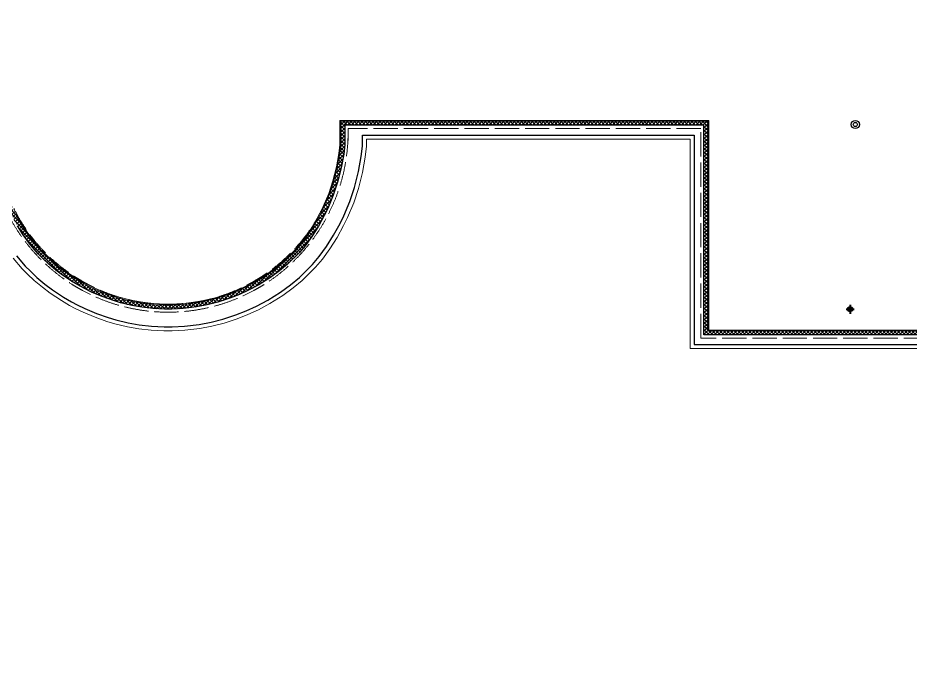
# Model space of a CAD drawing. Header units: millimetres. Extents: x -222892 to 671268, y 0 to 135099.
# Drawn here: x 633118 to 655239, y 53530 to 69387 of the extents above; entities that cross this region are included whole.
import ezdxf
from ezdxf import colors
from ezdxf.entities.mleader import LeaderData, LeaderLine
from ezdxf.math import Vec2, Vec3

# ---------------------------------------------------------------- set-up
doc = ezdxf.new("R2010")
doc.units = ezdxf.units.MM
doc.linetypes.add('ACAD_ISO02W100', pattern=[15, 12, -3])
for name, color, linetype in [('_TEXT', 7, 'Continuous'), ('АР_Парапет', 142, 'Continuous'), ('Аэратор', 20, 'Continuous')]:
    doc.layers.add(name, color=color, linetype=linetype)
for name, color, linetype, lineweight in [('_ВК-К1', 14, 'Continuous', 40), ('АР_Навесной фасад', 190, 'Continuous', 5), ('АР_Штрих утеплитель', 24, 'Continuous', 5), ('пунктир', 251, 'Continuous', 5)]:
    doc.layers.add(name, color=color, linetype=linetype, lineweight=lineweight)
doc.styles.add('ISOCPEUR', font='isocpeur.ttf', dxfattribs={"width": 0.85})

# ---------------------------------------------------------------- blocks, each defined once
blk = doc.blocks.new('A$C1c8ff280')
at = {"layer": 'пунктир', "color": 2, "linetype": 'ACAD_ISO02W100', "ltscale": 50}
for points in [[(36320.77601628099, -64340.64828543851), (36320.77601628099, -63955.0000000094), (27550.06160797121, -63955.0000000092), (27550.06160797121, -69145.00000000992), (19430.05542900361, -69145.00000000992), (19430.30065205676, -75494.99999053983), (6330.061607971031, -75494.99999053983), (6329.686629097501, -65785.00000000998), (12680.06160766236, -65785.00000000995), (12680.06164217566, -47915.00241618491), (23295.06160797167, -47914.99996259548), (23295.06160797115, -43949.99999999034), (58095.06160797196, -43950.00000000966), (58095.06160797039, -47915.00000000391), (68595.0616079712, -47915.00000000396), (68595.0616079712, -65785.0000000099), (74945.43166319432, -65785.0000000099), (74945.43166319432, -75495.00000000978), (61845.06160797144, -75495.00000000981), (61845.06160797144, -69145.00000000981), (53965.06160797121, -69145.00000000992), (53965.06160797121, -63955.00000000981), (45230.90508594335, -63955.00000000952), (45230.90508594202, -64249.91821548378)], [(36520.77601628099, -64268.54712701042), (36520.77601628099, -63755.0000000094), (27350.06160797121, -63755.0000000092), (27350.06160797121, -68945.00000000992), (19230.04770529375, -68945.00000000992), (19230.2929283469, -75294.99999053983), (6530.053884559427, -75294.99999053983), (6529.694352807361, -65985.00000000998), (12880.06160727609, -65985.00000000995), (12880.06164178939, -48115.00237038764), (23595.06160797144, -48114.9999167982), (23595.06160797144, -44250.00000000003), (57795.06160797237, -44250.00000001912), (57795.06160797027, -48115.0000000039), (68395.0616079712, -48115.00000000396), (68395.0616079712, -65985.0000000099), (74745.43166319432, -65985.0000000099), (74745.43166319432, -75295.00000000978), (62045.06160797144, -75295.00000000981), (62045.06160797144, -68945.00000000981), (54165.06160797121, -68945.00000000992), (54165.06160797121, -63755.00000000981), (45030.90508594422, -63755.00000000952)], [(45030.90508594422, -63755.00000000952), (45030.90508594186, -64283.31245733052)]]:
    blk.add_lwpolyline(points, dxfattribs=at)
for centre, radius, start, end in [((40775.84055111261, -64040.23209658574), 4264.613879883993, 176.1649976168793, 3.835002383119169), ((40775.84055111217, -64046.83777388417), 4456.011017291232, 178.8190582545749, 1.180941745423649)]:
    blk.add_arc(centre, radius, start, end, dxfattribs=at)
blk = doc.blocks.new('_DotSmall')
at = {"color": 0, "linetype": 'ByBlock', "const_width": 0.5}
blk.add_lwpolyline([(-0.0625, 0, 1), (0.0625, 0, 1)], format="xyb", close=True, dxfattribs=at)

msp = doc.modelspace()

# ---------------------------------------------------------------- hatches: boundary and pattern name
at = {"layer": 'АР_Штрих утеплитель', "ltscale": 500}
h = msp.add_hatch(dxfattribs=at)
h.set_pattern_fill('ANSI37', color=256, scale=20)
h.set_pattern_definition([(45, (0, 0), (-44.90128060534577, 44.90128060534577), []), (135, (0, 0), (-44.90128060534577, -44.90128060534576), [])])
h.paths.add_polyline_path([(623063.6052688623, 86470.6815386254), (622249.1253591576, 86470.68153862585), (622192.2139933212, 86370.68153862588), (623063.6052688623, 86370.6815386254)])
h.paths.add_polyline_path([(622249.1253591576, 86470.68153862585), (620063.6052688621, 86470.68153862708), (620063.6052688621, 86370.68153862708), (622192.2139933212, 86370.68153862588)])
h.paths.add_polyline_path([(620063.6052688621, 86470.68153862708), (619657.4116043465, 86470.6815386273), (619657.4116043465, 86370.6815386273), (620063.6052688621, 86370.68153862708)])
h.paths.add_polyline_path([(619657.4116043465, 86470.6815386273), (619537.4174099083, 86470.68153862737), (619537.4174099083, 86350.68245835244), (619637.4174099083, 86350.68245835244), (619637.4174099083, 86370.68153862731), (619657.4116043465, 86370.6815386273)])
h.paths.add_polyline_path([(619637.4174099083, 86350.68245835244), (619537.4174099083, 86350.68245835244), (619537.4174099083, 82608.85543509021), (619637.4174099083, 82507.5684298332)], flags=17)
h.paths.add_polyline_path([(623612.4116043465, 86470.6815386251), (623063.6052688623, 86470.6815386254), (623063.6052688623, 86370.6815386254), (623612.4116043465, 86370.68153862508)])
h.paths.add_polyline_path([(626063.6052688623, 86470.68153862371), (623612.4116043465, 86470.6815386251), (623612.4116043465, 86370.68153862508), (626063.6052688623, 86370.68153862371)])
edge = h.paths.add_edge_path()
edge.add_line((653977.4174099092, 86470.68153860813), (626063.6052688622, 86470.68153862371))
edge.add_line((626063.6052688623, 86470.68153862371), (626063.6052688623, 86370.68153862371))
edge.add_line((626063.6052688623, 86370.68153862371), (653877.4174099092, 86370.68153860819))
edge.add_line((653877.4174099092, 86370.68153860819), (653877.4174099071, 82505.68153862341))
edge.add_line((653877.4174099071, 82505.68153862341), (664477.417409908, 82505.6815386234))
edge.add_line((664477.417409908, 82505.6815386234), (664477.417409908, 64635.68153861743))
edge.add_line((664477.417409908, 64635.68153861743), (670827.7874651311, 64635.68153861743))
edge.add_line((670827.7874651311, 64635.68153861743), (670827.7874651311, 55285.68153861754))
edge.add_line((670827.7874651311, 55285.68153861754), (658087.4174099083, 55285.68153861751))
edge.add_line((658087.4174099083, 55285.68153861751), (658087.4174099083, 61635.68153861751))
edge.add_line((658087.4174099083, 61635.68153861751), (650207.417409908, 61635.6815386174))
edge.add_line((650207.417409908, 61635.6815386174), (650207.417409908, 66825.68153861751))
edge.add_line((650207.417409908, 66825.68153861751), (641113.2608878809, 66825.6815386178))
edge.add_line((641113.260887881, 66825.6815386178), (641113.2608878785, 66244.51298391708))
edge.add_line((641113.2608878785, 66244.51298391708), (641093.76899035, 66068.15787741731))
edge.add_line((641093.76899035, 66068.15787741731), (641080.0534144547, 65984.21308196826))
edge.add_line((641080.0534144547, 65984.21308196826), (641077.179248659, 65968.0364578453))
edge.add_line((641077.1792486589, 65968.0364578453), (641014.5571596663, 65639.48140618212))
edge.add_line((641014.5571596664, 65639.48140618212), (640938.6159357675, 65342.6515780878))
edge.add_line((640938.6159357675, 65342.6515780878), (640790.0149149803, 64925.91470302198))
edge.add_arc((636799.0573051323, 66451.51196492428), 4272.60923197132, 319.1831394445022, 339.0799713960241, ccw=False)
edge.add_arc((632500.2766001348, 71117.22090756567), 10600.20692289042, 314.0796633179526, 315.2821871027939, ccw=False)
edge.add_arc((636869.002159182, 66599.1036444798), 4315.376565202693, 292.2307602826674, 314.14190856120695, ccw=False)
edge.add_arc((636849.0083586972, 66605.06870268454), 4328.493142819808, 269.8622215125286, 292.44587089317577, ccw=False)
edge.add_arc((636844.190995232, 66682.85779861562), 4406.273271465545, 249.96787676068982, 269.927294987216, ccw=False)
edge.add_arc((636786.6539033884, 66565.2989577799), 4276.139726722715, 225.7695174338346, 250.15260462402318, ccw=False)
edge.add_arc((636927.529763581, 66545.97437875067), 4362.061346239897, 193.651036439122, 224.2663972024431, ccw=False)
edge.add_arc((635149.4169183117, 66232.577300327), 2562.800152497137, 185.5765645076272, 196.2252608037404, ccw=False)
edge.add_line((632598.7459076447, 65983.535101127), (632580.9388629313, 66113.85875450993))
edge.add_line((632580.9388629312, 66113.85875450993), (632563.1318182178, 66244.18240789286))
edge.add_line((632563.1318182179, 66244.18240789286), (632563.1318182179, 66825.68153861792))
edge.add_line((632563.1318182179, 66825.68153861792), (623432.4174099081, 66825.68153861794))
edge.add_line((623432.417409908, 66825.68153861794), (623432.417409908, 61635.6815386174))
edge.add_line((623432.417409908, 61635.6815386174), (615312.4042860814, 61635.5137439777))
edge.add_line((615312.4042860814, 61635.5137439777), (615312.5268911282, 58460.68154335245))
edge.add_line((615312.5268911282, 58460.68154335245), (615312.6495026548, 55285.68154808749))
edge.add_line((615312.6495026548, 55285.68154808749), (602572.4104608988, 55285.62817069834))
edge.add_line((602572.4104608987, 55285.62817069834), (602572.3344077418, 64635.68153861734))
edge.add_line((602572.3344077419, 64635.68153861734), (608922.4174092517, 64635.68153861737))
edge.add_line((608922.4174092517, 64635.68153861737), (608922.4174248371, 82505.67916365997))
edge.add_line((608922.4174248371, 82505.67916365997), (619637.4174099084, 82505.6816172494))
edge.add_line((619637.4174099083, 82505.6816172494), (619537.4174099083, 82605.68159435077))
edge.add_line((619537.4174099083, 82605.68159435077), (608822.4174019383, 82605.67914076132))
edge.add_line((608822.4174019385, 82605.67914076132), (608822.4174094448, 64735.68153861737))
edge.add_line((608822.4174094447, 64735.68153861737), (602472.3341672329, 64735.68153861734))
edge.add_line((602472.334167233, 64735.68153861734), (602472.4143205433, 55185.68154808749))
edge.add_line((602472.4143205432, 55185.68154808749), (615412.6533645097, 55185.68154808749))
edge.add_line((615412.6533645098, 55185.68154808749), (615412.4081423951, 61535.65723645099))
edge.add_line((615412.4081423951, 61535.65723645099), (623532.417409908, 61535.6815386174))
edge.add_line((623532.417409908, 61535.6815386174), (623532.417409908, 66725.68153861794))
edge.add_line((623532.417409908, 66725.68153861794), (632463.1318182178, 66725.68153861792))
edge.add_line((632463.1318182179, 66725.68153861792), (632463.1318182179, 66237.38214633474))
edge.add_line((632463.1318182179, 66237.38214633474), (632481.2694900231, 66104.63874665392))
edge.add_line((632481.2694900231, 66104.63874665392), (632499.4071618284, 65971.89534697308))
edge.add_arc((635326.6379584477, 66262.91920259573), 2842.16974543989, 185.8770996547831, 196.0224841014825)
edge.add_arc((636930.3713071374, 66548.02363955732), 4465.481490777598, 193.8583776554555, 224.2985941120777)
edge.add_arc((636781.0283695234, 66555.79517357139), 4365.40556154587, 225.7406931018282, 250.0436620954086)
edge.add_arc((636843.7052063756, 66682.6060053674), 4506.020749146441, 249.8448917591521, 269.919974413896)
edge.add_arc((636840.304747042, 66644.65115889936), 4468.062444187786, 269.9629000535144, 314.0106794589654)
edge.add_line((639944.6807429825, 63431.17458655762), (640092.8478963814, 63574.25794338986))
edge.add_arc((636425.9581353201, 66672.9154138307), 4800.808123524058, 319.8009537698853, 338.2229900568325)
edge.add_line((640884.1554555029, 64891.83841010251), (641034.5875123094, 65314.31646063989))
edge.add_line((641034.5875123094, 65314.31646063989), (641126.2605818344, 65672.63701528657))
edge.add_line((641126.2605818345, 65672.63701528657), (641178.5599443379, 65966.99273073398))
edge.add_line((641178.5599443379, 65966.99273073398), (641186.9269065805, 66014.08437849226))
edge.add_line((641186.9269065806, 66014.08437849226), (641213.2608878785, 66238.67021055266))
edge.add_line((641213.2608878785, 66238.67021055266), (641213.2608878806, 66725.6815386178))
edge.add_line((641213.2608878806, 66725.6815386178), (650107.4174099081, 66725.68153861751))
edge.add_line((650107.417409908, 66725.68153861751), (650107.417409908, 61535.6815386174))
edge.add_line((650107.417409908, 61535.6815386174), (657987.4174099083, 61535.68153861751))
edge.add_line((657987.4174099083, 61535.68153861751), (657987.4174099083, 55185.68153861751))
edge.add_line((657987.4174099083, 55185.68153861751), (670927.7874651311, 55185.68153861754))
edge.add_line((670927.7874651311, 55185.68153861754), (670927.7874651311, 64735.68153861743))
edge.add_line((670927.7874651311, 64735.68153861743), (664577.417409908, 64735.68153861743))
edge.add_line((664577.417409908, 64735.68153861743), (664577.417409908, 82605.68153862336))
edge.add_line((664577.417409908, 82605.68153862336), (653977.4174099071, 82605.68153862341))
edge.add_line((653977.4174099071, 82605.68153862341), (653977.4174099092, 86470.68153860813))

# ---------------------------------------------------------------- linework, layer by layer
at = {"layer": '_ВК-К1', "ltscale": 100}
for p, q in [((653625.9533390368, 62171.59882108161), (653829.868007136, 62171.59882108161)), ((653727.9106730863, 62284.0860094558), (653727.9106730863, 62059.11163270744))]:
    msp.add_line(p, q, dxfattribs=at)
msp.add_circle((653727.9106730863, 62171.59882108161), 55, dxfattribs=at)
at = {"layer": '_ВК-К1', "ltscale": 500}
msp.add_circle((653727.9106730863, 62171.59882108161), 55, dxfattribs=at)
at = {"layer": 'АР_Навесной фасад', "ltscale": 100}
msp.add_lwpolyline([(633002.7148620377, 63432.17631828709), (633223.1718112926, 63172.32337289176), (633358.3075448112, 63041.82431369978), (633519.8729622837, 62885.78179142001), (633724.8510225827, 62715.44075522503), (633915.0905218355, 62572.51399791711), (634197.370998113, 62384.8668568081), (634399.231881585, 62266.83843194135), (634539.9659735386, 62191.67543964271), (634732.7123251562, 62097.62075560038), (635031.4515523638, 61971.26288306778), (635322.0155203233, 61869.61156604757), (635519.3884117419, 61811.58429567215), (635830.8810642399, 61737.37984574644), (636109.805026598, 61688.48081866509), (636420.0306286784, 61652.80826887802), (636734.7877921124, 61636.68440530662), (636942.2212934666, 61636.39174153663), (637255.1403547286, 61652.56742748442), (637626.7315660489, 61697.45798452602), (637923.1032359658, 61753.71966627362), (638223.0311560549, 61829.66324747745), (638546.3737698882, 61934.2280854328), (638814.2747673758, 62039.7803630973), (639072.8775734357, 62158.99722448019), (639355.7999649902, 62310.62527188376), (639678.3011408246, 62513.79100480622), (639931.9634458455, 62699.37582872323), (640156.6721450612, 62885.20396475172), (640491.7876909613, 63208.82128569049), (640657.5122306142, 63413.61588629607), (640844.1243862056, 63670.36039752917), (641023.3035056638, 63951.4785721983), (641185.4243053603, 64245.07205961944), (641282.1502543134, 64443.76163590852), (641433.9482099367, 64806.96387625862), (641552.8340256377, 65161.30682642593), (641654.4072888657, 65558.32405521201), (641721.39317395, 65935.33970482979), (641753.260887881, 66207.11923440946), (641753.260887881, 66385.68153861762), (649767.417409908, 66385.68153861746), (649767.417409908, 61195.68153861734), (657647.4174099083, 61195.68153861746)], dxfattribs=at)
at = {"layer": 'АР_Парапет', "ltscale": 500}
for points in [[(657987.4174099083, 61535.68153861751), (650107.417409908, 61535.6815386174), (650107.417409908, 66725.68153861751), (641213.2608878806, 66725.6815386178), (641213.2608878785, 66238.67021055266), (641186.9269065806, 66014.08437849226), (641126.2605818345, 65672.63701528657), (641034.5875123094, 65314.31646063989), (640928.1954396057, 64997.21150834636), (640789.8687540549, 64666.24155630696), (640705.9861635852, 64493.93416063074), (640558.8012169267, 64227.38883229381), (640397.6209064929, 63974.50939634848), (640228.933838405, 63742.4265574231), (640092.8478963815, 63574.25794338986), (639796.5135895838, 63288.09122972539), (639600.1783339165, 63125.72717918047), (639374.5942299915, 62960.68497394649), (639084.0097015176, 62777.62573842413), (638832.0825986485, 62642.60915494978), (638602.0927752669, 62536.58298566208), (638364.1429869949, 62442.83140445326), (638073.5218554446, 62348.84827254657), (637806.3666051901, 62281.20293150689), (637543.8992285908, 62231.37746736757), (637209.0749639003, 62190.92858888203), (636928.3191545794, 62176.46139174923), (636748.6680023272, 62176.71485795963), (636465.05466166, 62191.18934435691), (636187.3399085151, 62223.12350224635), (635940.1729986349, 62266.45510171756), (635658.2080264166, 62333.62540411155), (635487.4363868446, 62383.8319549234), (635225.9872714912, 62475.29768997684), (634956.4617034525, 62589.29904724362), (634785.6519434256, 62672.64930459402), (634662.8098191428, 62738.25658931975), (634483.3623128582, 62843.17987187325), (634227.0002842289, 63013.59761523114), (634059.7980029301, 63139.21653230349), (633880.5118124634, 63288.20708970758), (633733.4439565516, 63430.24762967716), (633617.5878817451, 63542.12854024558), (633427.9722807088, 63765.6287410271), (633249.5335705976, 64012.21951261699), (633106.5348911525, 64237.51061242277)], [(633081.4662358656, 63493.92676694265), (633296.2118241612, 63240.80581150057), (633427.7733813773, 63113.75829419705), (633586.6579345393, 62960.30499480652), (633786.8782411653, 62793.91775098049), (633972.8515889454, 62654.19614927149), (634250.3323526955, 62469.73963737568), (634448.0426107624, 62354.13809071512), (634585.4633753696, 62280.74467389293), (634774.147395211, 62188.67229108988), (635067.4766855354, 62064.60266212506), (635352.6490141237, 61964.83756398749), (635545.0957477929, 61908.25857501278), (635851.1203113501, 61835.35674500036), (636124.1633380642, 61787.48872303199), (636428.3086981117, 61752.5153345494), (636737.4179284398, 61736.68079402905), (636939.7088722342, 61736.39538579046), (637246.5523497593, 61752.25700734703), (637611.3922442973, 61796.33196282999), (637901.4853413778, 61851.40175242793), (638195.3442485344, 61925.80862249025), (638512.6273286117, 62028.41388525143), (638774.981805874, 62131.78084875741), (639028.285911438, 62248.55498938203), (639305.4684347175, 62397.10683976165), (639622.0591202998, 62596.54914723946), (639870.5217584514, 62778.32978251162), (640089.9761162694, 62959.81271752481), (640417.9099512242, 63276.49474081989), (640578.1458616869, 63474.5067513199), (640761.4385566288, 63726.68428619891), (640937.2845633051, 64002.57306480872), (641096.6394642908, 64291.15763388084), (641190.9870135246, 64484.96162116736), (641340.2902895052, 64842.19491923826), (641456.8624490954, 65189.64194387254), (641556.6023431192, 65579.49312189266), (641622.417939252, 65949.92205180459), (641653.260887881, 66212.96200777362), (641653.260887881, 66485.68153861763), (649867.417409908, 66485.68153861746), (649867.417409908, 61295.68153861734), (657747.4174099083, 61295.68153861746)]]:
    msp.add_lwpolyline(points, dxfattribs=at)
at = {"layer": 'АР_Штрих утеплитель', "ltscale": 500}
for points in [[(619657.4174099083, 86350.6815386273), (653857.4174099092, 86350.6815386082), (653857.4174099071, 82485.68153862342), (664457.417409908, 82485.68153862336), (664457.417409908, 64615.68153861743), (670807.7874651311, 64615.68153861743), (670807.7874651311, 55305.68153861754), (658107.4174099083, 55305.68153861751), (658107.4174099083, 61655.68153861751), (650227.417409908, 61655.6815386174), (650227.417409908, 66845.68153861751), (641093.260887881, 66845.6815386178)], [(658087.4174099083, 61635.68153861751), (650207.417409908, 61635.6815386174), (650207.417409908, 66825.68153861751), (641113.260887881, 66825.6815386178), (641113.2608878785, 66244.51298391708), (641087.9516718825, 66028.666725467), (641028.4556360878, 65693.80608196658), (640938.6159357675, 65342.6515780878), (640834.5375191739, 65032.44255132531), (640698.7055132661, 64707.44154156578), (640617.201322516, 64540.01973489245), (640472.782274568, 64278.48332490399), (640314.9350769164, 64030.83328501866), (640149.5674694772, 63803.31742244645), (640018.9701566445, 63641.93139851934), (639729.8175607915, 63362.69998249811), (639538.7366465223, 63204.68113296905), (639318.352209467, 63043.44311637993), (639033.6781712449, 62864.10730630207), (638787.4909366509, 62732.16691985152), (638562.7998137649, 62628.58347132215), (638330.3965457184, 62537.0172042719), (638045.8349479241, 62444.99364755934), (637784.7487106018, 62378.88501766119), (637528.5599068392, 62330.25144567157), (637200.4950583663, 62290.61914720741), (636925.8148877718, 62276.46502449815), (636751.288638941, 62276.71126008501), (636473.3232898961, 62290.89749566265), (636201.698219981, 62322.13140661324), (635960.4122457453, 62364.43200097143), (635683.9153624673, 62430.29968345223), (635518.069880645, 62479.05795286332), (635262.0124046628, 62568.63746903413), (634997.8967735076, 62680.35058273307), (634831.1493452564, 62761.7185388443), (634711.6205483207, 62825.55624809324), (634536.3236674403, 62928.05265244109), (634284.7613513388, 63095.27976658553), (634121.8252215127, 63217.69352805898), (633947.2967847188, 63362.73029309417), (633802.9145418184, 63502.17702410444), (633690.6278948211, 63610.61097860971), (633506.7236545365, 63827.37918968303), (633332.3314936522, 64068.37789161797), (633192.5167536438, 64288.65276875485), (633060.8514989403, 64525.36362505982)], [(641093.260887881, 66845.6815386178), (641093.2608878785, 66245.68153858987), (641068.1566249428, 66031.58319486176), (641008.8946469387, 65698.03989530318), (640919.4216204591, 65348.31860157738), (640815.8059350876, 65039.48875992109), (640680.4728651084, 64715.68153861743), (640599.444354302, 64549.23684974456), (640455.5784860963, 64288.7022234263), (640298.3979110008, 64042.09806275218), (640133.6941956917, 63815.49559545131), (640004.194608697, 63655.46608954527), (639716.4783550331, 63377.6217330527), (639526.4483090434, 63220.47192372665), (639307.1038053622, 63059.99474486666), (639023.6118651906, 62881.40361987772), (638778.5726042511, 62750.07847283174), (638554.9412214647, 62646.9835684542), (638323.6472574631, 62555.85436423558), (638040.2975664199, 62464.2227225619), (637780.4251316844, 62398.42143489207), (637525.4920424889, 62350.02624133237), (637198.7790772596, 62310.55725887248), (636925.3140344103, 62296.46575104793), (636751.8127662637, 62296.71054051009), (636474.9770155435, 62310.8391259238), (636204.5698822744, 62341.93298748661), (635964.4600951674, 62384.02738082221), (635689.0568296774, 62449.63453932035), (635524.1965794053, 62498.10315245127), (635269.2174312968, 62587.30542484565), (635006.1837875189, 62698.56088983083), (634840.2488256225, 62779.5323856944), (634721.3826941564, 62843.01617984787), (634546.9159383564, 62945.02720855489), (634296.3135647608, 63111.61619685641), (634134.2306652293, 63233.38892721002), (633960.65377917, 63377.63493377143), (633816.8086588718, 63516.5629029899), (633705.2358974384, 63624.30746628037), (633522.4739293018, 63839.72927941445), (633348.891078263, 64079.60956741801), (633209.7131261423, 64298.881200021), (633078.6042975208, 64534.59170057783)]]:
    msp.add_lwpolyline(points, dxfattribs=at)
at = {"layer": 'Аэратор'}
for radius in [101.5999999999767, 51.59999999997672]:
    msp.add_circle((653857.4116043462, 66745.68245835241), radius, dxfattribs=at)

# ---------------------------------------------------------------- block references
at = {"layer": 'АР_Штрих утеплитель', "ltscale": 500}
msp.add_blockref('A$C1c8ff280', (596063.6052350441, 130600.6848287401), dxfattribs=at)

# ---------------------------------------------------------------- leaders
at = {"layer": '_TEXT'}
ml = msp.add_multileader_mtext('Standard', dxfattribs=at)
ml.set_content('+19,400', color=256, style='ISOCPEUR')
ml.set_leader_properties(color=256, linetype='Continuous', lineweight=-1)
ml.set_arrow_properties(name='DOTSMALL')
ml.build(insert=Vec2(0, 0))
ml.multileader.update_dxf_attribs({"has_dogleg": 0, "has_text_frame": 1, "text_left_attachment_type": 4, "text_right_attachment_type": 4, "dogleg_length": 0, "arrow_head_size": 180})
ctx = ml.context
ctx.base_point, ctx.char_height, ctx.arrow_head_size, ctx.landing_gap_size, ctx.plane_origin = Vec3(657324.6994357279, 76516.67349986568), 250, 180, 50, Vec3(657243.3059858787, 74805.98152603739)
ctx.left_attachment, ctx.right_attachment, ctx.text_align_type = 4, 4, 1
notes = []
notes.append((ctx, [(0, (0, 0, 0), (0, 0), (1, 0), 1, [])]))
ctx.mtext.insert, ctx.mtext.width, ctx.mtext.defined_height, ctx.mtext.alignment, ctx.mtext.line_spacing_style, ctx.mtext.flow_direction = Vec3(657826.2619357279, 76850.006833199), 696.0352958708361, 776.4611150313478, 2, 2, 5
for ctx, leaders in notes:
    for number, flags, end, landing, length, lines in leaders:
        leader = LeaderData()
        leader.index, (leader.has_last_leader_line, leader.has_dogleg_vector, leader.attachment_direction) = number, flags
        leader.last_leader_point, leader.dogleg_vector, leader.dogleg_length = Vec3(end), Vec3(landing), length
        for number, points, colour, breaks in lines:
            line = LeaderLine()
            line.index, line.vertices, line.color, line.breaks = number, Vec3.list(points), colors.encode_raw_color(colour), breaks
            leader.lines.append(line)
        ctx.leaders.append(leader)

doc.saveas('drawing.dxf')
